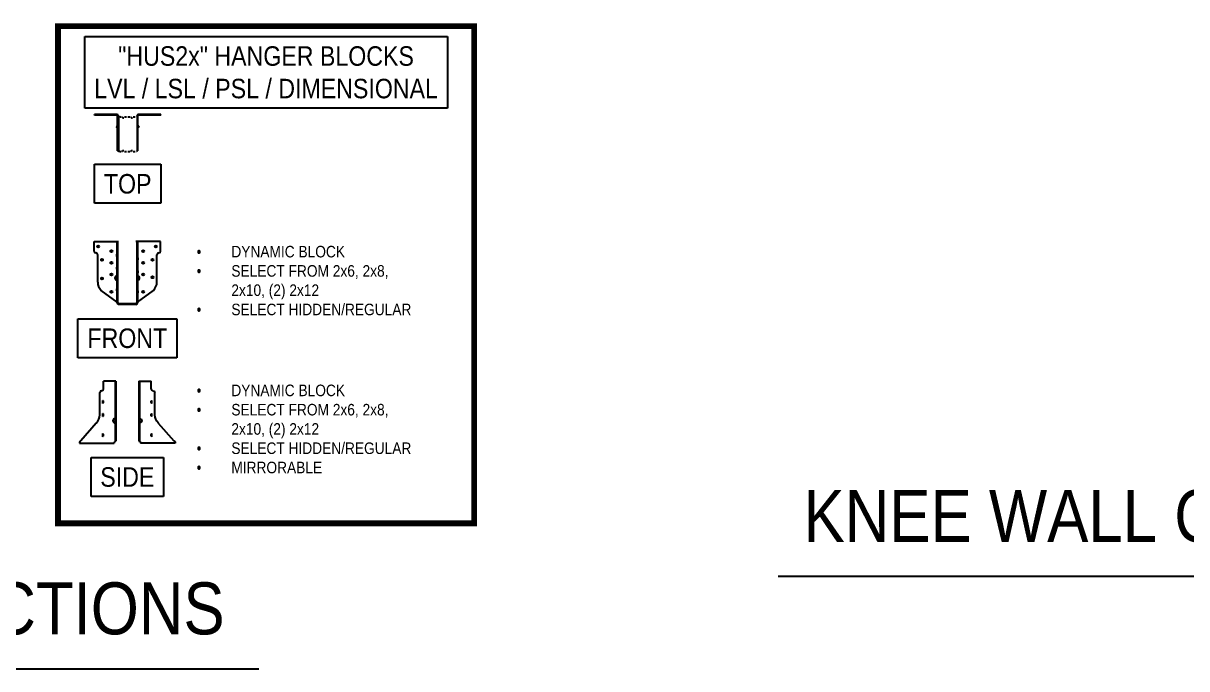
# Model space of a CAD drawing. Header units: inches. Extents: x -2661 to 42767, y -1222 to 9099.
# Drawn here: x 1313.6 to 1414.2, y 1576.2 to 1632 of the extents above; entities that cross this region are included whole.
import ezdxf

# ---------------------------------------------------------------- set-up
doc = ezdxf.new("R2010")
doc.units = ezdxf.units.IN
doc.header["$LTSCALE"] = 12
doc.header["$MEASUREMENT"] = 0
doc.linetypes.add('HIDDEN8', pattern=[0.04625, 0.03125, -0.015])
doc.layers.get('0').update_dxf_attribs({"linetype": 'CONTINUOUS'})
doc.layers.add('NON-PLOT', color=253, linetype='CONTINUOUS', plot=False)
doc.layers.add('S-ANNO-NOTE', color=4, linetype='CONTINUOUS')
doc.layers.add('S-SIMPSON', color=2, linetype='CONTINUOUS')
doc.styles.add('Arial', font='arial.ttf', dxfattribs={"width": 0.85})

# ---------------------------------------------------------------- blocks, each defined once
blk = doc.blocks.new('HUS-Top')
at = {"layer": 'S-SIMPSON'}
for p, q in [((-0.94, 0), (-2.88, 0)), ((-2.88, -0.06), (-2.88, 0)), ((2.87, 0), (0.94, 0)), ((2.87, -0.06), (2.87, 0)), ((-0.94, -0.06), (-2.88, -0.06)), ((-0.89, -0.95), (-1, -1.06)), ((-0.88, -0.85), (-0.88, -0.12)), ((-0.88, -3.14), (-0.88, -0.85)), ((-0.81, -0.14), (-0.81, -0.12)), ((-0.81, -0.14), (-0.81, -3.14)), ((0.81, -0.14), (0.81, -0.12)), ((0.81, -0.14), (0.81, -3.14)), ((0.87, -0.85), (0.87, -0.12)), ((0.87, -3.14), (0.87, -0.85)), ((0.89, -0.95), (1, -1.06)), ((2.87, -0.06), (0.94, -0.06)), ((-1, -1.06), (-0.87, -1.13)), ((1, -1.06), (0.87, -1.13)), ((-0.88, -3.14), (-0.81, -3.14)), ((0.87, -3.14), (0.81, -3.14))]:
    blk.add_line(p, q, dxfattribs=at)
at = {"layer": 'S-SIMPSON', "color": 1, "linetype": 'HIDDEN8', "ltscale": 0.5, "flags": 128}
for points in [[(-0.75, -0.16, 0.076051), (-0.6, -0.19), (-0.47, -0.19, 1), (-0.28, -0.19), (0.28, -0.19, 1), (0.47, -0.19), (0.6, -0.19, 0.076316), (0.75, -0.16)], [(-0.75, -3.16, 0.076051), (-0.6, -3.19), (-0.47, -3.19, -1), (-0.28, -3.19), (0.28, -3.19, -1), (0.47, -3.19), (0.6, -3.19, 0.076316), (0.75, -3.16)]]:
    blk.add_lwpolyline(points, format="xyb", dxfattribs=at)
at = {"layer": 'S-SIMPSON'}
for centre, radius, start, end in [((-0.94, -0.12), 0.125, 0, 90), ((0.94, -0.12), 0.125, 90, 180), ((-0.94, -0.12), 0.0625, 0, 90), ((-0.94, -0.91), 0.0625, 315, 0), ((-0.6, 0.31), 0.5, 244.8824, 252.604), ((0.6, 0.31), 0.5, 287.4564, 295.1176), ((0.94, -0.12), 0.0625, 90, 180), ((0.94, -0.91), 0.0625, 180, 225), ((-0.6, -2.69), 0.5, 244.8824, 252.604), ((0.6, -2.69), 0.5, 287.4564, 295.1176)]:
    blk.add_arc(centre, radius, start, end, dxfattribs=at)
blk = doc.blocks.new('HUS26-r')
for p, q in [((-1.06, 4.62), (-1.06, 5.31)), ((0, 5.31), (-1.06, 5.31)), ((-0.06, 5.31), (-0.06, 0.12)), ((0, 5.31), (0, 0.12)), ((-1.38, 2.36), (-1.38, 4.31)), ((-1.22, 4.47), (-1.22, 4.47)), ((-1.13, 3.36), (-1.13, 3.64)), ((-1.13, 2.24), (-1.13, 2.51)), ((-1.68, 1.67), (-3.03, 0.15)), ((-3.14, 0), (-3.14, -0.06)), ((-1.13, 0.49), (-1.13, 0.77)), ((-0.14, 0), (-0.14, -0.06)), ((0, 0.12), (-0.06, 0.12)), ((-3.14, -0.06), (-0.14, -0.06))]:
    blk.add_line(p, q)
for centre, radius, start, end in [((-1.22, 4.31), 0.156, 90, 180), ((-1.22, 4.62), 0.156, 270, 0), ((-1.13, 3.56), 0.0468, 57.3921, 90), ((-1.13, 3.55), 0.0321, 56.4892, 90), ((-1.13, 3.45), 0.0321, 270, 303.5108), ((-1.13, 3.44), 0.0468, 270, 302.6079), ((-1.14, 3.53), 0.0594, 32.0281, 56.4892), ((-1.14, 3.48), 0.0594, 303.5108, 327.9719), ((-1.15, 3.53), 0.0821, 32.9227, 57.3921), ((-1.15, 3.47), 0.0821, 302.6079, 327.0773), ((-1.17, 3.51), 0.0877, 14.5265, 32.0281), ((-1.17, 3.49), 0.0877, 327.9719, 345.4735), ((-1.18, 3.51), 0.118, 15.0134, 32.9227), ((-1.2, 3.5), 0.127, 0, 14.5265), ((-1.2, 3.5), 0.127, 345.4735, 0), ((-1.18, 3.49), 0.118, 327.0773, 344.9866), ((-1.22, 3.5), 0.168, 0, 15.0134), ((-1.22, 3.5), 0.168, 344.9866, 0), ((-2.38, 2.39), 1, 313.9949, 0), ((-1.13, 2.44), 0.0468, 57.3921, 90), ((-1.13, 2.42), 0.0321, 56.4892, 90), ((-1.13, 2.33), 0.0321, 270, 303.5108), ((-1.13, 2.31), 0.0468, 270, 302.6079), ((-1.14, 2.4), 0.0594, 32.0281, 56.4892), ((-1.14, 2.35), 0.0594, 303.5108, 327.9719), ((-1.15, 2.41), 0.0821, 32.9227, 57.3921), ((-1.15, 2.34), 0.0821, 302.6079, 327.0773), ((-1.17, 2.38), 0.0877, 14.5265, 32.0281), ((-1.17, 2.36), 0.0877, 327.9719, 345.4735), ((-1.18, 2.39), 0.118, 15.0134, 32.9227), ((-1.2, 2.37), 0.127, 0, 14.5265), ((-1.2, 2.37), 0.127, 345.4735, 0), ((-1.18, 2.36), 0.118, 327.0773, 344.9866), ((-1.22, 2.37), 0.168, 0, 15.0134), ((-1.22, 2.37), 0.168, 344.9866, 0), ((-0.06, 1.88), 0.188, 90, 270), ((-2.69, -0.21), 0.5, 133.9949, 154.8824), ((-1.13, 0.69), 0.0468, 57.3921, 90), ((-1.13, 0.68), 0.0321, 56.4892, 90), ((-1.13, 0.58), 0.0321, 270, 303.5108), ((-1.13, 0.57), 0.0468, 270, 302.6079), ((-1.14, 0.66), 0.0594, 32.0281, 56.4892), ((-1.14, 0.61), 0.0594, 303.5108, 327.9719), ((-1.15, 0.66), 0.0821, 32.9227, 57.3921), ((-1.15, 0.6), 0.0821, 302.6079, 327.0773), ((-1.17, 0.64), 0.0877, 14.5265, 32.0281), ((-1.17, 0.62), 0.0877, 327.9719, 345.4735), ((-1.18, 0.64), 0.118, 15.0134, 32.9227), ((-1.2, 0.63), 0.127, 0, 14.5265), ((-1.2, 0.63), 0.127, 345.4735, 0), ((-1.18, 0.62), 0.118, 327.0773, 344.9866), ((-1.22, 0.63), 0.168, 0, 15.0134), ((-1.22, 0.63), 0.168, 344.9866, 0), ((0.31, -0.21), 0.5, 138.5904, 154.8824)]:
    blk.add_arc(centre, radius, start, end)
blk = doc.blocks.new('*U1187')
at = {"layer": 'S-SIMPSON'}
blk.add_blockref('HUS26-r', (0, 0), dxfattribs=at)
blk = doc.blocks.new('HUS26-f')
for p, q in [((-2.88, 4.54), (-2.88, 5.38)), ((-2.88, 5.38), (-0.81, 5.38)), ((-0.88, 0.06), (-0.88, 5.38)), ((-0.81, 0.06), (-0.81, 5.38)), ((2.88, 5.38), (0.81, 5.38)), ((0.81, 5.38), (0.81, 0.06)), ((0.88, 5.38), (0.88, 0.06)), ((2.88, 4.54), (2.88, 5.38)), ((-2.72, 4.38), (-2.72, 4.38)), ((-2.56, 1.87), (-2.56, 4.23)), ((-0.88, 4.05), (-0.88, 4.33)), ((2.56, 1.87), (2.56, 4.23)), ((2.72, 4.38), (2.72, 4.38)), ((-0.88, 2.92), (-0.88, 3.2)), ((0.88, 3.74), (0.88, 4.02)), ((0.88, 2.62), (0.88, 2.89)), ((-0.88, 0.12), (-2.26, 1.15)), ((-0.88, 1.06), (-0.88, 1.33)), ((0.88, 0.12), (2.26, 1.15)), ((0.88, 0.87), (0.88, 1.15)), ((0.75, 0), (-0.75, 0)), ((0.75, -0.06), (-0.75, -0.06))]:
    blk.add_line(p, q)
for centre in [(-2.53, 4.94), (-1.38, 4.53), (1.38, 4.53), (2.47, 4.94), (-2.19, 3.78), (-1.38, 3.53), (1.38, 3.53), (2.18, 3.78), (-2.19, 2.17), (-1.38, 2.53), (1.38, 2.53), (2.18, 2.28), (-1.38, 1.03), (1.38, 1.03)]:
    blk.add_circle(centre, 0.0859)
for centre, radius, start, end in [((-2.72, 4.54), 0.156, 180, 270), ((-2.72, 4.23), 0.156, 0, 90), ((-0.78, 4.19), 0.168, 164.9866, 180), ((-0.78, 4.19), 0.168, 180, 195.0134), ((-0.83, 4.2), 0.118, 147.0773, 164.9866), ((-0.83, 4.17), 0.118, 195.0134, 212.9227), ((-0.86, 4.22), 0.0821, 122.6079, 147.0773), ((-0.84, 4.2), 0.0877, 147.9719, 165.4735), ((-0.8, 4.19), 0.127, 165.4735, 180), ((-0.8, 4.19), 0.127, 180, 194.5265), ((-0.84, 4.18), 0.0877, 194.5265, 212.0281), ((-0.86, 4.15), 0.0821, 212.9227, 237.3921), ((-0.86, 4.21), 0.0594, 123.5108, 147.9719), ((-0.86, 4.16), 0.0594, 212.0281, 236.4892), ((-0.88, 4.25), 0.0468, 90, 122.6079), ((-0.88, 4.13), 0.0468, 237.3921, 270), ((-0.88, 4.23), 0.0321, 90, 123.5108), ((-0.88, 4.14), 0.0321, 236.4892, 270), ((2.72, 4.23), 0.156, 90, 180), ((2.72, 4.54), 0.156, 270, 0), ((-0.78, 3.06), 0.168, 164.9866, 180), ((-0.78, 3.06), 0.168, 180, 195.0134), ((-0.83, 3.07), 0.118, 147.0773, 164.9866), ((-0.86, 3.09), 0.0821, 122.6079, 147.0773), ((-0.84, 3.07), 0.0877, 147.9719, 165.4735), ((-0.8, 3.06), 0.127, 165.4735, 180), ((-0.8, 3.06), 0.127, 180, 194.5265), ((-0.84, 3.05), 0.0877, 194.5265, 212.0281), ((-0.86, 3.09), 0.0594, 123.5108, 147.9719), ((-0.88, 3.12), 0.0468, 90, 122.6079), ((-0.88, 3.11), 0.0321, 90, 123.5108), ((0.88, 3.94), 0.0468, 57.3921, 90), ((0.88, 3.93), 0.0321, 56.4892, 90), ((0.88, 3.83), 0.0321, 270, 303.5108), ((0.88, 3.82), 0.0468, 270, 302.6079), ((0.86, 3.91), 0.0594, 32.0281, 56.4892), ((0.86, 3.86), 0.0594, 303.5108, 327.9719), ((0.86, 3.91), 0.0821, 32.9227, 57.3921), ((0.86, 3.85), 0.0821, 302.6079, 327.0773), ((0.84, 3.89), 0.0877, 14.5265, 32.0281), ((0.84, 3.87), 0.0877, 327.9719, 345.4735), ((0.83, 3.89), 0.118, 15.0134, 32.9227), ((0.8, 3.88), 0.127, 0, 14.5265), ((0.8, 3.88), 0.127, 345.4735, 0), ((0.83, 3.87), 0.118, 327.0773, 344.9866), ((0.78, 3.88), 0.168, 0, 15.0134), ((0.78, 3.88), 0.168, 344.9866, 0), ((-0.88, 2.23), 0.188, 90, 270), ((-0.83, 3.05), 0.118, 195.0134, 212.9227), ((-0.86, 3.03), 0.0821, 212.9227, 237.3921), ((-0.86, 3.04), 0.0594, 212.0281, 236.4892), ((-0.88, 3), 0.0468, 237.3921, 270), ((-0.88, 3.01), 0.0321, 236.4892, 270), ((0.88, 2.82), 0.0468, 57.3921, 90), ((0.88, 2.8), 0.0321, 56.4892, 90), ((0.88, 2.71), 0.0321, 270, 303.5108), ((0.88, 2.69), 0.0468, 270, 302.6079), ((0.88, 2.23), 0.188, 270, 90), ((0.86, 2.78), 0.0594, 32.0281, 56.4892), ((0.86, 2.73), 0.0594, 303.5108, 327.9719), ((0.86, 2.79), 0.0821, 32.9227, 57.3921), ((0.86, 2.72), 0.0821, 302.6079, 327.0773), ((0.84, 2.76), 0.0877, 14.5265, 32.0281), ((0.84, 2.74), 0.0877, 327.9719, 345.4735), ((0.83, 2.77), 0.118, 15.0134, 32.9227), ((0.8, 2.75), 0.127, 0, 14.5265), ((0.8, 2.75), 0.127, 345.4735, 0), ((0.83, 2.74), 0.118, 327.0773, 344.9866), ((0.78, 2.75), 0.168, 0, 15.0134), ((0.78, 2.75), 0.168, 344.9866, 0), ((-1.56, 1.87), 1, 180, 226.0051), ((-0.78, 1.19), 0.168, 164.9866, 180), ((-0.78, 1.19), 0.168, 180, 195.0134), ((-0.83, 1.21), 0.118, 147.0773, 164.9866), ((-0.83, 1.18), 0.118, 195.0134, 212.9227), ((-0.86, 1.23), 0.0821, 122.6079, 147.0773), ((-0.84, 1.2), 0.0877, 147.9719, 165.4735), ((-0.8, 1.19), 0.127, 165.4735, 180), ((-0.8, 1.19), 0.127, 180, 194.5265), ((-0.84, 1.18), 0.0877, 194.5265, 212.0281), ((-0.86, 1.16), 0.0821, 212.9227, 237.3921), ((-0.86, 1.22), 0.0594, 123.5108, 147.9719), ((-0.86, 1.17), 0.0594, 212.0281, 236.4892), ((-0.88, 1.26), 0.0468, 90, 122.6079), ((-0.88, 1.13), 0.0468, 237.3921, 270), ((-0.88, 1.24), 0.0321, 90, 123.5108), ((-0.88, 1.15), 0.0321, 236.4892, 270), ((0.88, 1.07), 0.0468, 57.3921, 90), ((0.88, 1.06), 0.0321, 56.4892, 90), ((0.86, 1.04), 0.0594, 32.0281, 56.4892), ((0.86, 1.04), 0.0821, 32.9227, 57.3921), ((0.84, 1.02), 0.0877, 14.5265, 32.0281), ((0.83, 1.03), 0.118, 15.0134, 32.9227), ((0.8, 1.01), 0.127, 0, 14.5265), ((0.8, 1.01), 0.127, 345.4735, 0), ((0.78, 1.01), 0.168, 0, 15.0134), ((0.78, 1.01), 0.168, 344.9866, 0), ((1.56, 1.87), 1, 313.9949, 0), ((-0.75, 0.06), 0.125, 180, 270), ((-0.75, 0.06), 0.0625, 180, 270), ((0.75, 0.06), 0.125, 270, 0), ((0.75, 0.06), 0.0625, 270, 0), ((0.88, 0.96), 0.0321, 270, 303.5108), ((0.88, 0.95), 0.0468, 270, 302.6079), ((0.86, 0.99), 0.0594, 303.5108, 327.9719), ((0.86, 0.98), 0.0821, 302.6079, 327.0773), ((0.84, 1), 0.0877, 327.9719, 345.4735), ((0.83, 1), 0.118, 327.0773, 344.9866)]:
    blk.add_arc(centre, radius, start, end)
at = {"layer": 'NON-PLOT'}
for p, q in [((-0.81, 5.38), (-0.75, 5.38)), ((0.81, 5.38), (0.75, 5.38))]:
    blk.add_line(p, q, dxfattribs=at)
blk = doc.blocks.new('*U1186')
at = {"layer": 'S-SIMPSON'}
blk.add_blockref('HUS26-f', (0, 0), dxfattribs=at)
blk = doc.blocks.new('*U1184')
at = {"layer": 'S-SIMPSON', "xscale": -1}
blk.add_blockref('HUS26-r', (0, 0), dxfattribs=at)

msp = doc.modelspace()

# ---------------------------------------------------------------- linework, layer by layer
at = {"layer": 'S-ANNO-NOTE', "color": 6}
for p, q in [((1378.86459, 1584.22824), (1459.55148, 1584.22824)), ((1254.57281, 1576.22824), (1333.96263, 1576.22824))]:
    msp.add_line(p, q, dxfattribs=at)
at = {"layer": 'S-ANNO-NOTE', "color": 191, "const_width": 0.5}
msp.add_lwpolyline([(1316.57281, 1631.79979), (1352.57281, 1631.79979), (1352.57281, 1588.79979), (1316.57281, 1588.79979)], close=True, dxfattribs=at)

# ---------------------------------------------------------------- block references
at = {"layer": 'S-SIMPSON'}
for name, p in [('HUS-Top', (1322.60713, 1624.15529)), ('*U1186', (1322.57281, 1607.79979)), ('*U1187', (1321.57281, 1595.79979)), ('*U1184', (1323.57281, 1595.79979))]:
    msp.add_blockref(name, p, dxfattribs=at)

# ---------------------------------------------------------------- texts
at = {"layer": 'S-ANNO-NOTE', "color": 191, "char_height": 1.6875, "attachment_point": 5, "style": 'Arial', "bg_fill": 16, "box_fill_scale": 1.5, "bg_fill_color": 256, "bg_fill_transparency": 0}
for s, insert, width in [('\\A1;"HUS2x" HANGER BLOCKS\\PLVL / LSL / PSL / DIMENSIONAL', (1334.57281, 1627.79979), 29.6808458), ('\\A1;TOP', (1322.60713, 1618.15529), 4.0489755), ('\\A1;FRONT', (1322.57281, 1604.79979), 6.87761), ('\\A1;SIDE', (1322.57281, 1592.79979), 4.5861323)]:
    msp.add_mtext(s, dxfattribs=dict(at, insert=insert, width=width))
at = {"layer": 'S-ANNO-NOTE', "color": 191, "char_height": 1, "width": 19.7444692, "attachment_point": 1, "style": 'Arial'}
for s, insert in [('\\A1;\\pxi-3,l3,t3;{\\fSymbol|b0|i0|c2|p18;·^I}DYNAMIC BLOCK\\P{\\fSymbol|b0|i0|c2|p18;·^I}SELECT FROM 2x6, 2x8, 2x10, (2) 2x12\\P{\\fSymbol|b0|i0|c2|p18;·^I}SELECT HIDDEN/REGULAR', (1328.57281, 1612.79979)), ('\\A1;\\pxi-3,l3,t3;{\\fSymbol|b0|i0|c2|p18;·^I}DYNAMIC BLOCK\\P{\\fSymbol|b0|i0|c2|p18;·^I}SELECT FROM 2x6, 2x8, 2x10, (2) 2x12\\P{\\fSymbol|b0|i0|c2|p18;·^I}SELECT HIDDEN/REGULAR\\P{\\fSymbol|b0|i0|c2|p18;·^I}MIRRORABLE', (1328.57281, 1600.79979))]:
    msp.add_mtext(s, dxfattribs=dict(at, insert=insert))
at = {"layer": 'S-ANNO-NOTE', "char_height": 4.5, "attachment_point": 1, "style": 'Arial'}
for s, insert, width in [('\\A1;KNEE WALL CONNECTORS', (1381.06703, 1591.69799), 128.7139373), ('\\A1;CONCEALED CONNECTIONS', (1256.77526, 1583.69799), 73.9906514)]:
    msp.add_mtext(s, dxfattribs=dict(at, insert=insert, width=width))

doc.saveas('drawing.dxf')
